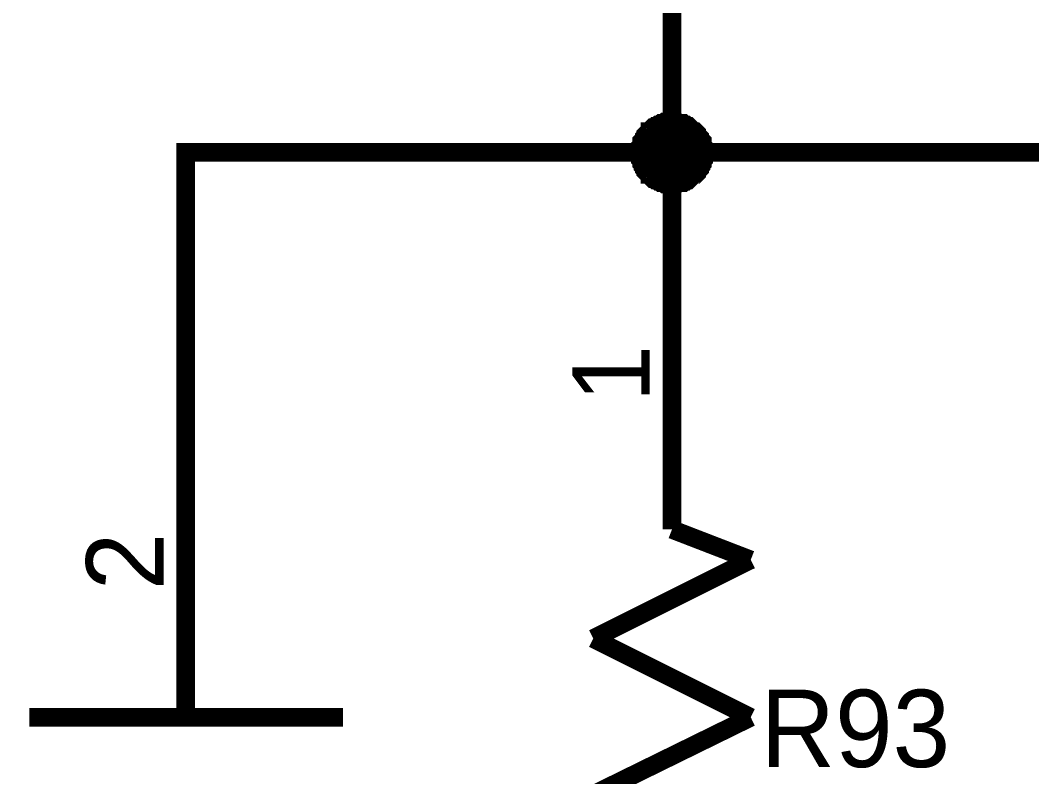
# Model space of a CAD drawing. Header units: millimetres. Extents: x 0 to 800, y 0 to 567.
# Drawn here: x 526.66 to 543.06, y 394.24 to 406.51 of the extents above; entities that cross this region are included whole.
import ezdxf

# ---------------------------------------------------------------- set-up
doc = ezdxf.new("R2010")
doc.units = ezdxf.units.MM
doc.layers.add('Sheet', color=255, linetype='Continuous')

msp = doc.modelspace()

# ---------------------------------------------------------------- linework, layer by layer
at = {"layer": 'Sheet'}
for points, const_width in [([(537.223, 410.95), (537.223, 405.888)], 0.3), ([(537.223, 403.335), (537.223, 404.365), (537.223, 405.888)], 0.3), ([(536.708, 404.365), (536.708, 404.387), (536.708, 404.41), (536.708, 404.432), (536.708, 404.455), (536.73, 404.477), (536.73, 404.499), (536.73, 404.544), (536.752, 404.567), (536.752, 404.567), (536.775, 404.589), (536.775, 404.611), (536.797, 404.634), (536.797, 404.656), (536.82, 404.679), (536.842, 404.701), (536.864, 404.701), (536.864, 404.723), (536.887, 404.746), (536.909, 404.768), (536.932, 404.768), (536.954, 404.791), (536.976, 404.791), (536.999, 404.813), (537.021, 404.813), (537.044, 404.835), (537.066, 404.835), (537.088, 404.835), (537.111, 404.858), (537.133, 404.858), (537.178, 404.858), (537.2, 404.858), (537.223, 404.858)], 0.3), ([(536.708, 404.365), (536.708, 404.387), (536.708, 404.41), (536.708, 404.432), (536.708, 404.455), (536.73, 404.477), (536.73, 404.499), (536.73, 404.544), (536.752, 404.567), (536.752, 404.567), (536.775, 404.589), (536.775, 404.611), (536.797, 404.634), (536.797, 404.656), (536.82, 404.679), (536.842, 404.701), (536.864, 404.701), (536.864, 404.723), (536.887, 404.746), (536.909, 404.768), (536.932, 404.768), (536.954, 404.791), (536.976, 404.791), (536.999, 404.813), (537.021, 404.813), (537.044, 404.835), (537.066, 404.835), (537.088, 404.835), (537.111, 404.858), (537.133, 404.858), (537.178, 404.858), (537.2, 404.858), (537.223, 404.858)], 0.3), ([(536.708, 404.365), (536.708, 404.387), (536.708, 404.41), (536.708, 404.432), (536.708, 404.455), (536.73, 404.477), (536.73, 404.499), (536.73, 404.544), (536.752, 404.567), (536.752, 404.567), (536.775, 404.589), (536.775, 404.611), (536.797, 404.634), (536.797, 404.656), (536.82, 404.679), (536.842, 404.701), (536.864, 404.701), (536.864, 404.723), (536.887, 404.746), (536.909, 404.768), (536.932, 404.768), (536.954, 404.791), (536.976, 404.791), (536.999, 404.813), (537.021, 404.813), (537.044, 404.835), (537.066, 404.835), (537.088, 404.835), (537.111, 404.858), (537.133, 404.858), (537.178, 404.858), (537.2, 404.858), (537.223, 404.858)], 0.3), ([(536.708, 404.365), (536.708, 404.387), (536.708, 404.41), (536.708, 404.432), (536.708, 404.455), (536.73, 404.477), (536.73, 404.499), (536.73, 404.544), (536.752, 404.567), (536.752, 404.567), (536.775, 404.589), (536.775, 404.611), (536.797, 404.634), (536.797, 404.656), (536.82, 404.679), (536.842, 404.701), (536.864, 404.701), (536.864, 404.723), (536.887, 404.746), (536.909, 404.768), (536.932, 404.768), (536.954, 404.791), (536.976, 404.791), (536.999, 404.813), (537.021, 404.813), (537.044, 404.835), (537.066, 404.835), (537.088, 404.835), (537.111, 404.858), (537.133, 404.858), (537.178, 404.858), (537.2, 404.858), (537.223, 404.858)], 0.3), ([(536.708, 404.365), (536.708, 404.387), (536.708, 404.41), (536.708, 404.432), (536.708, 404.455), (536.73, 404.477), (536.73, 404.499), (536.73, 404.544), (536.752, 404.567), (536.752, 404.567), (536.775, 404.589), (536.775, 404.611), (536.797, 404.634), (536.797, 404.656), (536.82, 404.679), (536.842, 404.701), (536.864, 404.701), (536.864, 404.723), (536.887, 404.746), (536.909, 404.768), (536.932, 404.768), (536.954, 404.791), (536.976, 404.791), (536.999, 404.813), (537.021, 404.813), (537.044, 404.835), (537.066, 404.835), (537.088, 404.835), (537.111, 404.858), (537.133, 404.858), (537.178, 404.858), (537.2, 404.858), (537.223, 404.858)], 0.3), ([(536.708, 404.365), (536.708, 404.387), (536.708, 404.41), (536.708, 404.432), (536.708, 404.455), (536.73, 404.477), (536.73, 404.499), (536.73, 404.544), (536.752, 404.567), (536.752, 404.567), (536.775, 404.589), (536.775, 404.611), (536.797, 404.634), (536.797, 404.656), (536.82, 404.679), (536.842, 404.701), (536.864, 404.701), (536.864, 404.723), (536.887, 404.746), (536.909, 404.768), (536.932, 404.768), (536.954, 404.791), (536.976, 404.791), (536.999, 404.813), (537.021, 404.813), (537.044, 404.835), (537.066, 404.835), (537.088, 404.835), (537.111, 404.858), (537.133, 404.858), (537.178, 404.858), (537.2, 404.858), (537.223, 404.858)], 0.3), ([(536.708, 404.365), (536.708, 404.387), (536.708, 404.41), (536.708, 404.432), (536.708, 404.455), (536.73, 404.477), (536.73, 404.499), (536.73, 404.544), (536.752, 404.567), (536.752, 404.567), (536.775, 404.589), (536.775, 404.611), (536.797, 404.634), (536.797, 404.656), (536.82, 404.679), (536.842, 404.701), (536.864, 404.701), (536.864, 404.723), (536.887, 404.746), (536.909, 404.768), (536.932, 404.768), (536.954, 404.791), (536.976, 404.791), (536.999, 404.813), (537.021, 404.813), (537.044, 404.835), (537.066, 404.835), (537.088, 404.835), (537.111, 404.858), (537.133, 404.858), (537.178, 404.858), (537.2, 404.858), (537.223, 404.858)], 0.0991), ([(536.708, 404.365), (536.708, 404.387), (536.708, 404.41), (536.708, 404.432), (536.708, 404.455), (536.73, 404.477), (536.73, 404.499), (536.73, 404.544), (536.752, 404.567), (536.752, 404.567), (536.775, 404.589), (536.775, 404.611), (536.797, 404.634), (536.797, 404.656), (536.82, 404.679), (536.842, 404.701), (536.864, 404.701), (536.864, 404.723), (536.887, 404.746), (536.909, 404.768), (536.932, 404.768), (536.954, 404.791), (536.976, 404.791), (536.999, 404.813), (537.021, 404.813), (537.044, 404.835), (537.066, 404.835), (537.088, 404.835), (537.111, 404.858), (537.133, 404.858), (537.178, 404.858), (537.2, 404.858), (537.223, 404.858)], 0.0991), ([(536.708, 404.365), (536.708, 404.387), (536.708, 404.41), (536.708, 404.432), (536.708, 404.455), (536.73, 404.477), (536.73, 404.499), (536.73, 404.544), (536.752, 404.567), (536.752, 404.567), (536.775, 404.589), (536.775, 404.611), (536.797, 404.634), (536.797, 404.656), (536.82, 404.679), (536.842, 404.701), (536.864, 404.701), (536.864, 404.723), (536.887, 404.746), (536.909, 404.768), (536.932, 404.768), (536.954, 404.791), (536.976, 404.791), (536.999, 404.813), (537.021, 404.813), (537.044, 404.835), (537.066, 404.835), (537.088, 404.835), (537.111, 404.858), (537.133, 404.858), (537.178, 404.858), (537.2, 404.858), (537.223, 404.858)], 0.0991), ([(536.708, 404.365), (536.708, 404.387), (536.708, 404.41), (536.708, 404.432), (536.708, 404.455), (536.73, 404.477), (536.73, 404.499), (536.73, 404.544), (536.752, 404.567), (536.752, 404.567), (536.775, 404.589), (536.775, 404.611), (536.797, 404.634), (536.797, 404.656), (536.82, 404.679), (536.842, 404.701), (536.864, 404.701), (536.864, 404.723), (536.887, 404.746), (536.909, 404.768), (536.932, 404.768), (536.954, 404.791), (536.976, 404.791), (536.999, 404.813), (537.021, 404.813), (537.044, 404.835), (537.066, 404.835), (537.088, 404.835), (537.111, 404.858), (537.133, 404.858), (537.178, 404.858), (537.2, 404.858), (537.223, 404.858)], 0.0991), ([(536.708, 404.365), (536.708, 404.387), (536.708, 404.41), (536.708, 404.432), (536.708, 404.455), (536.73, 404.477), (536.73, 404.499), (536.73, 404.544), (536.752, 404.567), (536.752, 404.567), (536.775, 404.589), (536.775, 404.611), (536.797, 404.634), (536.797, 404.656), (536.82, 404.679), (536.842, 404.701), (536.864, 404.701), (536.864, 404.723), (536.887, 404.746), (536.909, 404.768), (536.932, 404.768), (536.954, 404.791), (536.976, 404.791), (536.999, 404.813), (537.021, 404.813), (537.044, 404.835), (537.066, 404.835), (537.088, 404.835), (537.111, 404.858), (537.133, 404.858), (537.178, 404.858), (537.2, 404.858), (537.223, 404.858)], 0.0991), ([(536.708, 404.365), (536.708, 404.387), (536.708, 404.41), (536.708, 404.432), (536.708, 404.455), (536.73, 404.477), (536.73, 404.499), (536.73, 404.544), (536.752, 404.567), (536.752, 404.567), (536.775, 404.589), (536.775, 404.611), (536.797, 404.634), (536.797, 404.656), (536.82, 404.679), (536.842, 404.701), (536.864, 404.701), (536.864, 404.723), (536.887, 404.746), (536.909, 404.768), (536.932, 404.768), (536.954, 404.791), (536.976, 404.791), (536.999, 404.813), (537.021, 404.813), (537.044, 404.835), (537.066, 404.835), (537.088, 404.835), (537.111, 404.858), (537.133, 404.858), (537.178, 404.858), (537.2, 404.858), (537.223, 404.858)], 0.0991), ([(537.223, 404.858), (537.223, 404.858)], 0.3), ([(537.223, 404.858), (537.245, 404.858), (537.268, 404.858), (537.29, 404.858), (537.312, 404.858), (537.357, 404.835), (537.38, 404.835), (537.402, 404.835), (537.424, 404.813), (537.447, 404.813), (537.469, 404.791), (537.492, 404.791), (537.514, 404.768), (537.514, 404.768), (537.536, 404.746), (537.559, 404.723), (537.581, 404.701), (537.604, 404.701), (537.626, 404.679), (537.626, 404.656), (537.648, 404.634), (537.671, 404.611), (537.671, 404.589), (537.693, 404.567), (537.693, 404.567), (537.716, 404.544), (537.716, 404.499), (537.716, 404.477), (537.738, 404.455), (537.738, 404.432), (537.738, 404.41), (537.738, 404.387), (537.738, 404.365)], 0.3), ([(537.223, 404.858), (537.223, 404.858)], 0.3), ([(537.223, 404.858), (537.245, 404.858), (537.268, 404.858), (537.29, 404.858), (537.312, 404.858), (537.357, 404.835), (537.38, 404.835), (537.402, 404.835), (537.424, 404.813), (537.447, 404.813), (537.469, 404.791), (537.492, 404.791), (537.514, 404.768), (537.514, 404.768), (537.536, 404.746), (537.559, 404.723), (537.581, 404.701), (537.604, 404.701), (537.626, 404.679), (537.626, 404.656), (537.648, 404.634), (537.671, 404.611), (537.671, 404.589), (537.693, 404.567), (537.693, 404.567), (537.716, 404.544), (537.716, 404.499), (537.716, 404.477), (537.738, 404.455), (537.738, 404.432), (537.738, 404.41), (537.738, 404.387), (537.738, 404.365)], 0.3), ([(537.223, 404.858), (537.223, 404.858)], 0.3), ([(537.223, 404.858), (537.245, 404.858), (537.268, 404.858), (537.29, 404.858), (537.312, 404.858), (537.357, 404.835), (537.38, 404.835), (537.402, 404.835), (537.424, 404.813), (537.447, 404.813), (537.469, 404.791), (537.492, 404.791), (537.514, 404.768), (537.514, 404.768), (537.536, 404.746), (537.559, 404.723), (537.581, 404.701), (537.604, 404.701), (537.626, 404.679), (537.626, 404.656), (537.648, 404.634), (537.671, 404.611), (537.671, 404.589), (537.693, 404.567), (537.693, 404.567), (537.716, 404.544), (537.716, 404.499), (537.716, 404.477), (537.738, 404.455), (537.738, 404.432), (537.738, 404.41), (537.738, 404.387), (537.738, 404.365)], 0.3), ([(537.223, 404.858), (537.223, 404.858)], 0.3), ([(537.223, 404.858), (537.245, 404.858), (537.268, 404.858), (537.29, 404.858), (537.312, 404.858), (537.357, 404.835), (537.38, 404.835), (537.402, 404.835), (537.424, 404.813), (537.447, 404.813), (537.469, 404.791), (537.492, 404.791), (537.514, 404.768), (537.514, 404.768), (537.536, 404.746), (537.559, 404.723), (537.581, 404.701), (537.604, 404.701), (537.626, 404.679), (537.626, 404.656), (537.648, 404.634), (537.671, 404.611), (537.671, 404.589), (537.693, 404.567), (537.693, 404.567), (537.716, 404.544), (537.716, 404.499), (537.716, 404.477), (537.738, 404.455), (537.738, 404.432), (537.738, 404.41), (537.738, 404.387), (537.738, 404.365)], 0.3), ([(537.223, 404.858), (537.223, 404.858)], 0.3), ([(537.223, 404.858), (537.245, 404.858), (537.268, 404.858), (537.29, 404.858), (537.312, 404.858), (537.357, 404.835), (537.38, 404.835), (537.402, 404.835), (537.424, 404.813), (537.447, 404.813), (537.469, 404.791), (537.492, 404.791), (537.514, 404.768), (537.514, 404.768), (537.536, 404.746), (537.559, 404.723), (537.581, 404.701), (537.604, 404.701), (537.626, 404.679), (537.626, 404.656), (537.648, 404.634), (537.671, 404.611), (537.671, 404.589), (537.693, 404.567), (537.693, 404.567), (537.716, 404.544), (537.716, 404.499), (537.716, 404.477), (537.738, 404.455), (537.738, 404.432), (537.738, 404.41), (537.738, 404.387), (537.738, 404.365)], 0.3), ([(537.223, 404.858), (537.223, 404.858)], 0.3), ([(537.223, 404.858), (537.245, 404.858), (537.268, 404.858), (537.29, 404.858), (537.312, 404.858), (537.357, 404.835), (537.38, 404.835), (537.402, 404.835), (537.424, 404.813), (537.447, 404.813), (537.469, 404.791), (537.492, 404.791), (537.514, 404.768), (537.514, 404.768), (537.536, 404.746), (537.559, 404.723), (537.581, 404.701), (537.604, 404.701), (537.626, 404.679), (537.626, 404.656), (537.648, 404.634), (537.671, 404.611), (537.671, 404.589), (537.693, 404.567), (537.693, 404.567), (537.716, 404.544), (537.716, 404.499), (537.716, 404.477), (537.738, 404.455), (537.738, 404.432), (537.738, 404.41), (537.738, 404.387), (537.738, 404.365)], 0.3), ([(537.223, 404.858), (537.223, 404.858)], 0.0991), ([(537.223, 404.858), (537.245, 404.858), (537.268, 404.858), (537.29, 404.858), (537.312, 404.858), (537.357, 404.835), (537.38, 404.835), (537.402, 404.835), (537.424, 404.813), (537.447, 404.813), (537.469, 404.791), (537.492, 404.791), (537.514, 404.768), (537.514, 404.768), (537.536, 404.746), (537.559, 404.723), (537.581, 404.701), (537.604, 404.701), (537.626, 404.679), (537.626, 404.656), (537.648, 404.634), (537.671, 404.611), (537.671, 404.589), (537.693, 404.567), (537.693, 404.567), (537.716, 404.544), (537.716, 404.499), (537.716, 404.477), (537.738, 404.455), (537.738, 404.432), (537.738, 404.41), (537.738, 404.387), (537.738, 404.365)], 0.0991), ([(537.223, 404.858), (537.223, 404.858)], 0.0991), ([(537.223, 404.858), (537.245, 404.858), (537.268, 404.858), (537.29, 404.858), (537.312, 404.858), (537.357, 404.835), (537.38, 404.835), (537.402, 404.835), (537.424, 404.813), (537.447, 404.813), (537.469, 404.791), (537.492, 404.791), (537.514, 404.768), (537.514, 404.768), (537.536, 404.746), (537.559, 404.723), (537.581, 404.701), (537.604, 404.701), (537.626, 404.679), (537.626, 404.656), (537.648, 404.634), (537.671, 404.611), (537.671, 404.589), (537.693, 404.567), (537.693, 404.567), (537.716, 404.544), (537.716, 404.499), (537.716, 404.477), (537.738, 404.455), (537.738, 404.432), (537.738, 404.41), (537.738, 404.387), (537.738, 404.365)], 0.0991), ([(537.223, 404.858), (537.223, 404.858)], 0.0991), ([(537.223, 404.858), (537.245, 404.858), (537.268, 404.858), (537.29, 404.858), (537.312, 404.858), (537.357, 404.835), (537.38, 404.835), (537.402, 404.835), (537.424, 404.813), (537.447, 404.813), (537.469, 404.791), (537.492, 404.791), (537.514, 404.768), (537.514, 404.768), (537.536, 404.746), (537.559, 404.723), (537.581, 404.701), (537.604, 404.701), (537.626, 404.679), (537.626, 404.656), (537.648, 404.634), (537.671, 404.611), (537.671, 404.589), (537.693, 404.567), (537.693, 404.567), (537.716, 404.544), (537.716, 404.499), (537.716, 404.477), (537.738, 404.455), (537.738, 404.432), (537.738, 404.41), (537.738, 404.387), (537.738, 404.365)], 0.0991), ([(537.223, 404.858), (537.223, 404.858)], 0.0991), ([(537.223, 404.858), (537.245, 404.858), (537.268, 404.858), (537.29, 404.858), (537.312, 404.858), (537.357, 404.835), (537.38, 404.835), (537.402, 404.835), (537.424, 404.813), (537.447, 404.813), (537.469, 404.791), (537.492, 404.791), (537.514, 404.768), (537.514, 404.768), (537.536, 404.746), (537.559, 404.723), (537.581, 404.701), (537.604, 404.701), (537.626, 404.679), (537.626, 404.656), (537.648, 404.634), (537.671, 404.611), (537.671, 404.589), (537.693, 404.567), (537.693, 404.567), (537.716, 404.544), (537.716, 404.499), (537.716, 404.477), (537.738, 404.455), (537.738, 404.432), (537.738, 404.41), (537.738, 404.387), (537.738, 404.365)], 0.0991), ([(537.223, 404.858), (537.223, 404.858)], 0.0991), ([(537.223, 404.858), (537.245, 404.858), (537.268, 404.858), (537.29, 404.858), (537.312, 404.858), (537.357, 404.835), (537.38, 404.835), (537.402, 404.835), (537.424, 404.813), (537.447, 404.813), (537.469, 404.791), (537.492, 404.791), (537.514, 404.768), (537.514, 404.768), (537.536, 404.746), (537.559, 404.723), (537.581, 404.701), (537.604, 404.701), (537.626, 404.679), (537.626, 404.656), (537.648, 404.634), (537.671, 404.611), (537.671, 404.589), (537.693, 404.567), (537.693, 404.567), (537.716, 404.544), (537.716, 404.499), (537.716, 404.477), (537.738, 404.455), (537.738, 404.432), (537.738, 404.41), (537.738, 404.387), (537.738, 404.365)], 0.0991), ([(537.223, 404.858), (537.223, 404.858)], 0.0991), ([(537.223, 404.858), (537.245, 404.858), (537.268, 404.858), (537.29, 404.858), (537.312, 404.858), (537.357, 404.835), (537.38, 404.835), (537.402, 404.835), (537.424, 404.813), (537.447, 404.813), (537.469, 404.791), (537.492, 404.791), (537.514, 404.768), (537.514, 404.768), (537.536, 404.746), (537.559, 404.723), (537.581, 404.701), (537.604, 404.701), (537.626, 404.679), (537.626, 404.656), (537.648, 404.634), (537.671, 404.611), (537.671, 404.589), (537.693, 404.567), (537.693, 404.567), (537.716, 404.544), (537.716, 404.499), (537.716, 404.477), (537.738, 404.455), (537.738, 404.432), (537.738, 404.41), (537.738, 404.387), (537.738, 404.365)], 0.0991), ([(529.338, 396.996), (529.338, 404.365), (537.223, 404.365)], 0.3), ([(537.223, 403.85), (537.2, 403.85), (537.178, 403.85), (537.133, 403.85), (537.111, 403.85), (537.088, 403.872), (537.066, 403.872), (537.044, 403.872), (537.021, 403.895), (536.999, 403.895), (536.976, 403.917), (536.954, 403.917), (536.932, 403.939), (536.909, 403.939), (536.887, 403.962), (536.864, 403.984), (536.864, 404.007), (536.842, 404.007), (536.82, 404.029), (536.797, 404.051), (536.797, 404.074), (536.775, 404.096), (536.775, 404.119), (536.752, 404.141), (536.752, 404.163), (536.73, 404.186), (536.73, 404.208), (536.73, 404.231), (536.708, 404.253), (536.708, 404.275), (536.708, 404.32), (536.708, 404.343), (536.708, 404.365)], 0.3), ([(536.708, 404.365), (536.708, 404.365)], 0.3), ([(537.223, 403.85), (537.2, 403.85), (537.178, 403.85), (537.133, 403.85), (537.111, 403.85), (537.088, 403.872), (537.066, 403.872), (537.044, 403.872), (537.021, 403.895), (536.999, 403.895), (536.976, 403.917), (536.954, 403.917), (536.932, 403.939), (536.909, 403.939), (536.887, 403.962), (536.864, 403.984), (536.864, 404.007), (536.842, 404.007), (536.82, 404.029), (536.797, 404.051), (536.797, 404.074), (536.775, 404.096), (536.775, 404.119), (536.752, 404.141), (536.752, 404.163), (536.73, 404.186), (536.73, 404.208), (536.73, 404.231), (536.708, 404.253), (536.708, 404.275), (536.708, 404.32), (536.708, 404.343), (536.708, 404.365)], 0.3), ([(536.708, 404.365), (536.708, 404.365)], 0.3), ([(537.223, 403.85), (537.2, 403.85), (537.178, 403.85), (537.133, 403.85), (537.111, 403.85), (537.088, 403.872), (537.066, 403.872), (537.044, 403.872), (537.021, 403.895), (536.999, 403.895), (536.976, 403.917), (536.954, 403.917), (536.932, 403.939), (536.909, 403.939), (536.887, 403.962), (536.864, 403.984), (536.864, 404.007), (536.842, 404.007), (536.82, 404.029), (536.797, 404.051), (536.797, 404.074), (536.775, 404.096), (536.775, 404.119), (536.752, 404.141), (536.752, 404.163), (536.73, 404.186), (536.73, 404.208), (536.73, 404.231), (536.708, 404.253), (536.708, 404.275), (536.708, 404.32), (536.708, 404.343), (536.708, 404.365)], 0.3), ([(536.708, 404.365), (536.708, 404.365)], 0.3), ([(537.223, 403.85), (537.2, 403.85), (537.178, 403.85), (537.133, 403.85), (537.111, 403.85), (537.088, 403.872), (537.066, 403.872), (537.044, 403.872), (537.021, 403.895), (536.999, 403.895), (536.976, 403.917), (536.954, 403.917), (536.932, 403.939), (536.909, 403.939), (536.887, 403.962), (536.864, 403.984), (536.864, 404.007), (536.842, 404.007), (536.82, 404.029), (536.797, 404.051), (536.797, 404.074), (536.775, 404.096), (536.775, 404.119), (536.752, 404.141), (536.752, 404.163), (536.73, 404.186), (536.73, 404.208), (536.73, 404.231), (536.708, 404.253), (536.708, 404.275), (536.708, 404.32), (536.708, 404.343), (536.708, 404.365)], 0.3), ([(536.708, 404.365), (536.708, 404.365)], 0.3), ([(537.223, 403.85), (537.2, 403.85), (537.178, 403.85), (537.133, 403.85), (537.111, 403.85), (537.088, 403.872), (537.066, 403.872), (537.044, 403.872), (537.021, 403.895), (536.999, 403.895), (536.976, 403.917), (536.954, 403.917), (536.932, 403.939), (536.909, 403.939), (536.887, 403.962), (536.864, 403.984), (536.864, 404.007), (536.842, 404.007), (536.82, 404.029), (536.797, 404.051), (536.797, 404.074), (536.775, 404.096), (536.775, 404.119), (536.752, 404.141), (536.752, 404.163), (536.73, 404.186), (536.73, 404.208), (536.73, 404.231), (536.708, 404.253), (536.708, 404.275), (536.708, 404.32), (536.708, 404.343), (536.708, 404.365)], 0.3), ([(536.708, 404.365), (536.708, 404.365)], 0.3), ([(537.223, 403.85), (537.2, 403.85), (537.178, 403.85), (537.133, 403.85), (537.111, 403.85), (537.088, 403.872), (537.066, 403.872), (537.044, 403.872), (537.021, 403.895), (536.999, 403.895), (536.976, 403.917), (536.954, 403.917), (536.932, 403.939), (536.909, 403.939), (536.887, 403.962), (536.864, 403.984), (536.864, 404.007), (536.842, 404.007), (536.82, 404.029), (536.797, 404.051), (536.797, 404.074), (536.775, 404.096), (536.775, 404.119), (536.752, 404.141), (536.752, 404.163), (536.73, 404.186), (536.73, 404.208), (536.73, 404.231), (536.708, 404.253), (536.708, 404.275), (536.708, 404.32), (536.708, 404.343), (536.708, 404.365)], 0.3), ([(536.708, 404.365), (536.708, 404.365)], 0.3), ([(537.223, 403.85), (537.2, 403.85), (537.178, 403.85), (537.133, 403.85), (537.111, 403.85), (537.088, 403.872), (537.066, 403.872), (537.044, 403.872), (537.021, 403.895), (536.999, 403.895), (536.976, 403.917), (536.954, 403.917), (536.932, 403.939), (536.909, 403.939), (536.887, 403.962), (536.864, 403.984), (536.864, 404.007), (536.842, 404.007), (536.82, 404.029), (536.797, 404.051), (536.797, 404.074), (536.775, 404.096), (536.775, 404.119), (536.752, 404.141), (536.752, 404.163), (536.73, 404.186), (536.73, 404.208), (536.73, 404.231), (536.708, 404.253), (536.708, 404.275), (536.708, 404.32), (536.708, 404.343), (536.708, 404.365)], 0.0991), ([(536.708, 404.365), (536.708, 404.365)], 0.0991), ([(537.223, 403.85), (537.2, 403.85), (537.178, 403.85), (537.133, 403.85), (537.111, 403.85), (537.088, 403.872), (537.066, 403.872), (537.044, 403.872), (537.021, 403.895), (536.999, 403.895), (536.976, 403.917), (536.954, 403.917), (536.932, 403.939), (536.909, 403.939), (536.887, 403.962), (536.864, 403.984), (536.864, 404.007), (536.842, 404.007), (536.82, 404.029), (536.797, 404.051), (536.797, 404.074), (536.775, 404.096), (536.775, 404.119), (536.752, 404.141), (536.752, 404.163), (536.73, 404.186), (536.73, 404.208), (536.73, 404.231), (536.708, 404.253), (536.708, 404.275), (536.708, 404.32), (536.708, 404.343), (536.708, 404.365)], 0.0991), ([(536.708, 404.365), (536.708, 404.365)], 0.0991), ([(537.223, 403.85), (537.2, 403.85), (537.178, 403.85), (537.133, 403.85), (537.111, 403.85), (537.088, 403.872), (537.066, 403.872), (537.044, 403.872), (537.021, 403.895), (536.999, 403.895), (536.976, 403.917), (536.954, 403.917), (536.932, 403.939), (536.909, 403.939), (536.887, 403.962), (536.864, 403.984), (536.864, 404.007), (536.842, 404.007), (536.82, 404.029), (536.797, 404.051), (536.797, 404.074), (536.775, 404.096), (536.775, 404.119), (536.752, 404.141), (536.752, 404.163), (536.73, 404.186), (536.73, 404.208), (536.73, 404.231), (536.708, 404.253), (536.708, 404.275), (536.708, 404.32), (536.708, 404.343), (536.708, 404.365)], 0.0991), ([(536.708, 404.365), (536.708, 404.365)], 0.0991), ([(537.223, 403.85), (537.2, 403.85), (537.178, 403.85), (537.133, 403.85), (537.111, 403.85), (537.088, 403.872), (537.066, 403.872), (537.044, 403.872), (537.021, 403.895), (536.999, 403.895), (536.976, 403.917), (536.954, 403.917), (536.932, 403.939), (536.909, 403.939), (536.887, 403.962), (536.864, 403.984), (536.864, 404.007), (536.842, 404.007), (536.82, 404.029), (536.797, 404.051), (536.797, 404.074), (536.775, 404.096), (536.775, 404.119), (536.752, 404.141), (536.752, 404.163), (536.73, 404.186), (536.73, 404.208), (536.73, 404.231), (536.708, 404.253), (536.708, 404.275), (536.708, 404.32), (536.708, 404.343), (536.708, 404.365)], 0.0991), ([(536.708, 404.365), (536.708, 404.365)], 0.0991), ([(537.223, 403.85), (537.2, 403.85), (537.178, 403.85), (537.133, 403.85), (537.111, 403.85), (537.088, 403.872), (537.066, 403.872), (537.044, 403.872), (537.021, 403.895), (536.999, 403.895), (536.976, 403.917), (536.954, 403.917), (536.932, 403.939), (536.909, 403.939), (536.887, 403.962), (536.864, 403.984), (536.864, 404.007), (536.842, 404.007), (536.82, 404.029), (536.797, 404.051), (536.797, 404.074), (536.775, 404.096), (536.775, 404.119), (536.752, 404.141), (536.752, 404.163), (536.73, 404.186), (536.73, 404.208), (536.73, 404.231), (536.708, 404.253), (536.708, 404.275), (536.708, 404.32), (536.708, 404.343), (536.708, 404.365)], 0.0991), ([(536.708, 404.365), (536.708, 404.365)], 0.0991), ([(537.223, 403.85), (537.2, 403.85), (537.178, 403.85), (537.133, 403.85), (537.111, 403.85), (537.088, 403.872), (537.066, 403.872), (537.044, 403.872), (537.021, 403.895), (536.999, 403.895), (536.976, 403.917), (536.954, 403.917), (536.932, 403.939), (536.909, 403.939), (536.887, 403.962), (536.864, 403.984), (536.864, 404.007), (536.842, 404.007), (536.82, 404.029), (536.797, 404.051), (536.797, 404.074), (536.775, 404.096), (536.775, 404.119), (536.752, 404.141), (536.752, 404.163), (536.73, 404.186), (536.73, 404.208), (536.73, 404.231), (536.708, 404.253), (536.708, 404.275), (536.708, 404.32), (536.708, 404.343), (536.708, 404.365)], 0.0991), ([(536.708, 404.365), (536.708, 404.365)], 0.0991), ([(537.738, 404.365), (537.738, 404.343), (537.738, 404.32), (537.738, 404.275), (537.738, 404.253), (537.716, 404.231), (537.716, 404.208), (537.716, 404.186), (537.693, 404.163), (537.693, 404.141), (537.671, 404.119), (537.671, 404.096), (537.648, 404.074), (537.626, 404.051), (537.626, 404.029), (537.604, 404.007), (537.581, 404.007), (537.559, 403.984), (537.536, 403.962), (537.514, 403.939), (537.514, 403.939), (537.492, 403.917), (537.469, 403.917), (537.447, 403.895), (537.424, 403.895), (537.402, 403.872), (537.38, 403.872), (537.357, 403.872), (537.312, 403.85), (537.29, 403.85), (537.268, 403.85), (537.245, 403.85), (537.223, 403.85)], 0.3), ([(537.738, 404.365), (537.738, 404.343), (537.738, 404.32), (537.738, 404.275), (537.738, 404.253), (537.716, 404.231), (537.716, 404.208), (537.716, 404.186), (537.693, 404.163), (537.693, 404.141), (537.671, 404.119), (537.671, 404.096), (537.648, 404.074), (537.626, 404.051), (537.626, 404.029), (537.604, 404.007), (537.581, 404.007), (537.559, 403.984), (537.536, 403.962), (537.514, 403.939), (537.514, 403.939), (537.492, 403.917), (537.469, 403.917), (537.447, 403.895), (537.424, 403.895), (537.402, 403.872), (537.38, 403.872), (537.357, 403.872), (537.312, 403.85), (537.29, 403.85), (537.268, 403.85), (537.245, 403.85), (537.223, 403.85)], 0.3), ([(537.223, 404.365), (543.562, 404.365)], 0.3), ([(537.738, 404.365), (537.738, 404.343), (537.738, 404.32), (537.738, 404.275), (537.738, 404.253), (537.716, 404.231), (537.716, 404.208), (537.716, 404.186), (537.693, 404.163), (537.693, 404.141), (537.671, 404.119), (537.671, 404.096), (537.648, 404.074), (537.626, 404.051), (537.626, 404.029), (537.604, 404.007), (537.581, 404.007), (537.559, 403.984), (537.536, 403.962), (537.514, 403.939), (537.514, 403.939), (537.492, 403.917), (537.469, 403.917), (537.447, 403.895), (537.424, 403.895), (537.402, 403.872), (537.38, 403.872), (537.357, 403.872), (537.312, 403.85), (537.29, 403.85), (537.268, 403.85), (537.245, 403.85), (537.223, 403.85)], 0.3), ([(537.738, 404.365), (537.738, 404.343), (537.738, 404.32), (537.738, 404.275), (537.738, 404.253), (537.716, 404.231), (537.716, 404.208), (537.716, 404.186), (537.693, 404.163), (537.693, 404.141), (537.671, 404.119), (537.671, 404.096), (537.648, 404.074), (537.626, 404.051), (537.626, 404.029), (537.604, 404.007), (537.581, 404.007), (537.559, 403.984), (537.536, 403.962), (537.514, 403.939), (537.514, 403.939), (537.492, 403.917), (537.469, 403.917), (537.447, 403.895), (537.424, 403.895), (537.402, 403.872), (537.38, 403.872), (537.357, 403.872), (537.312, 403.85), (537.29, 403.85), (537.268, 403.85), (537.245, 403.85), (537.223, 403.85)], 0.3), ([(537.738, 404.365), (537.738, 404.343), (537.738, 404.32), (537.738, 404.275), (537.738, 404.253), (537.716, 404.231), (537.716, 404.208), (537.716, 404.186), (537.693, 404.163), (537.693, 404.141), (537.671, 404.119), (537.671, 404.096), (537.648, 404.074), (537.626, 404.051), (537.626, 404.029), (537.604, 404.007), (537.581, 404.007), (537.559, 403.984), (537.536, 403.962), (537.514, 403.939), (537.514, 403.939), (537.492, 403.917), (537.469, 403.917), (537.447, 403.895), (537.424, 403.895), (537.402, 403.872), (537.38, 403.872), (537.357, 403.872), (537.312, 403.85), (537.29, 403.85), (537.268, 403.85), (537.245, 403.85), (537.223, 403.85)], 0.3), ([(537.738, 404.365), (537.738, 404.343), (537.738, 404.32), (537.738, 404.275), (537.738, 404.253), (537.716, 404.231), (537.716, 404.208), (537.716, 404.186), (537.693, 404.163), (537.693, 404.141), (537.671, 404.119), (537.671, 404.096), (537.648, 404.074), (537.626, 404.051), (537.626, 404.029), (537.604, 404.007), (537.581, 404.007), (537.559, 403.984), (537.536, 403.962), (537.514, 403.939), (537.514, 403.939), (537.492, 403.917), (537.469, 403.917), (537.447, 403.895), (537.424, 403.895), (537.402, 403.872), (537.38, 403.872), (537.357, 403.872), (537.312, 403.85), (537.29, 403.85), (537.268, 403.85), (537.245, 403.85), (537.223, 403.85)], 0.3), ([(537.738, 404.365), (537.738, 404.343), (537.738, 404.32), (537.738, 404.275), (537.738, 404.253), (537.716, 404.231), (537.716, 404.208), (537.716, 404.186), (537.693, 404.163), (537.693, 404.141), (537.671, 404.119), (537.671, 404.096), (537.648, 404.074), (537.626, 404.051), (537.626, 404.029), (537.604, 404.007), (537.581, 404.007), (537.559, 403.984), (537.536, 403.962), (537.514, 403.939), (537.514, 403.939), (537.492, 403.917), (537.469, 403.917), (537.447, 403.895), (537.424, 403.895), (537.402, 403.872), (537.38, 403.872), (537.357, 403.872), (537.312, 403.85), (537.29, 403.85), (537.268, 403.85), (537.245, 403.85), (537.223, 403.85)], 0.0991), ([(537.738, 404.365), (537.738, 404.343), (537.738, 404.32), (537.738, 404.275), (537.738, 404.253), (537.716, 404.231), (537.716, 404.208), (537.716, 404.186), (537.693, 404.163), (537.693, 404.141), (537.671, 404.119), (537.671, 404.096), (537.648, 404.074), (537.626, 404.051), (537.626, 404.029), (537.604, 404.007), (537.581, 404.007), (537.559, 403.984), (537.536, 403.962), (537.514, 403.939), (537.514, 403.939), (537.492, 403.917), (537.469, 403.917), (537.447, 403.895), (537.424, 403.895), (537.402, 403.872), (537.38, 403.872), (537.357, 403.872), (537.312, 403.85), (537.29, 403.85), (537.268, 403.85), (537.245, 403.85), (537.223, 403.85)], 0.0991), ([(537.738, 404.365), (537.738, 404.343), (537.738, 404.32), (537.738, 404.275), (537.738, 404.253), (537.716, 404.231), (537.716, 404.208), (537.716, 404.186), (537.693, 404.163), (537.693, 404.141), (537.671, 404.119), (537.671, 404.096), (537.648, 404.074), (537.626, 404.051), (537.626, 404.029), (537.604, 404.007), (537.581, 404.007), (537.559, 403.984), (537.536, 403.962), (537.514, 403.939), (537.514, 403.939), (537.492, 403.917), (537.469, 403.917), (537.447, 403.895), (537.424, 403.895), (537.402, 403.872), (537.38, 403.872), (537.357, 403.872), (537.312, 403.85), (537.29, 403.85), (537.268, 403.85), (537.245, 403.85), (537.223, 403.85)], 0.0991), ([(537.738, 404.365), (537.738, 404.343), (537.738, 404.32), (537.738, 404.275), (537.738, 404.253), (537.716, 404.231), (537.716, 404.208), (537.716, 404.186), (537.693, 404.163), (537.693, 404.141), (537.671, 404.119), (537.671, 404.096), (537.648, 404.074), (537.626, 404.051), (537.626, 404.029), (537.604, 404.007), (537.581, 404.007), (537.559, 403.984), (537.536, 403.962), (537.514, 403.939), (537.514, 403.939), (537.492, 403.917), (537.469, 403.917), (537.447, 403.895), (537.424, 403.895), (537.402, 403.872), (537.38, 403.872), (537.357, 403.872), (537.312, 403.85), (537.29, 403.85), (537.268, 403.85), (537.245, 403.85), (537.223, 403.85)], 0.0991), ([(537.738, 404.365), (537.738, 404.343), (537.738, 404.32), (537.738, 404.275), (537.738, 404.253), (537.716, 404.231), (537.716, 404.208), (537.716, 404.186), (537.693, 404.163), (537.693, 404.141), (537.671, 404.119), (537.671, 404.096), (537.648, 404.074), (537.626, 404.051), (537.626, 404.029), (537.604, 404.007), (537.581, 404.007), (537.559, 403.984), (537.536, 403.962), (537.514, 403.939), (537.514, 403.939), (537.492, 403.917), (537.469, 403.917), (537.447, 403.895), (537.424, 403.895), (537.402, 403.872), (537.38, 403.872), (537.357, 403.872), (537.312, 403.85), (537.29, 403.85), (537.268, 403.85), (537.245, 403.85), (537.223, 403.85)], 0.0991), ([(537.738, 404.365), (537.738, 404.343), (537.738, 404.32), (537.738, 404.275), (537.738, 404.253), (537.716, 404.231), (537.716, 404.208), (537.716, 404.186), (537.693, 404.163), (537.693, 404.141), (537.671, 404.119), (537.671, 404.096), (537.648, 404.074), (537.626, 404.051), (537.626, 404.029), (537.604, 404.007), (537.581, 404.007), (537.559, 403.984), (537.536, 403.962), (537.514, 403.939), (537.514, 403.939), (537.492, 403.917), (537.469, 403.917), (537.447, 403.895), (537.424, 403.895), (537.402, 403.872), (537.38, 403.872), (537.357, 403.872), (537.312, 403.85), (537.29, 403.85), (537.268, 403.85), (537.245, 403.85), (537.223, 403.85)], 0.0991), ([(537.738, 404.365), (537.738, 404.365), (537.738, 404.365), (537.738, 404.365), (537.738, 404.365), (537.738, 404.365), (537.738, 404.365), (537.738, 404.365), (537.738, 404.365), (537.738, 404.365), (537.738, 404.365), (537.738, 404.365), (537.738, 404.365), (537.738, 404.365), (537.738, 404.365), (537.738, 404.365), (537.738, 404.365), (537.738, 404.365), (537.738, 404.365), (537.738, 404.365), (537.738, 404.365), (537.738, 404.365), (537.738, 404.365), (537.738, 404.365), (537.738, 404.365), (537.738, 404.365), (537.738, 404.365), (537.738, 404.365), (537.738, 404.365), (537.738, 404.365), (537.738, 404.365), (537.738, 404.365), (537.738, 404.365)], 0.3), ([(537.738, 404.365), (537.738, 404.365)], 0.3), ([(537.738, 404.365), (537.738, 404.365), (537.738, 404.365), (537.738, 404.365), (537.738, 404.365), (537.738, 404.365), (537.738, 404.365), (537.738, 404.365), (537.738, 404.365), (537.738, 404.365), (537.738, 404.365), (537.738, 404.365), (537.738, 404.365), (537.738, 404.365), (537.738, 404.365), (537.738, 404.365), (537.738, 404.365), (537.738, 404.365), (537.738, 404.365), (537.738, 404.365), (537.738, 404.365), (537.738, 404.365), (537.738, 404.365), (537.738, 404.365), (537.738, 404.365), (537.738, 404.365), (537.738, 404.365), (537.738, 404.365), (537.738, 404.365), (537.738, 404.365), (537.738, 404.365), (537.738, 404.365), (537.738, 404.365)], 0.3), ([(537.738, 404.365), (537.738, 404.365)], 0.3), ([(537.738, 404.365), (537.738, 404.365), (537.738, 404.365), (537.738, 404.365), (537.738, 404.365), (537.738, 404.365), (537.738, 404.365), (537.738, 404.365), (537.738, 404.365), (537.738, 404.365), (537.738, 404.365), (537.738, 404.365), (537.738, 404.365), (537.738, 404.365), (537.738, 404.365), (537.738, 404.365), (537.738, 404.365), (537.738, 404.365), (537.738, 404.365), (537.738, 404.365), (537.738, 404.365), (537.738, 404.365), (537.738, 404.365), (537.738, 404.365), (537.738, 404.365), (537.738, 404.365), (537.738, 404.365), (537.738, 404.365), (537.738, 404.365), (537.738, 404.365), (537.738, 404.365), (537.738, 404.365), (537.738, 404.365)], 0.3), ([(537.738, 404.365), (537.738, 404.365)], 0.3), ([(537.738, 404.365), (537.738, 404.365), (537.738, 404.365), (537.738, 404.365), (537.738, 404.365), (537.738, 404.365), (537.738, 404.365), (537.738, 404.365), (537.738, 404.365), (537.738, 404.365), (537.738, 404.365), (537.738, 404.365), (537.738, 404.365), (537.738, 404.365), (537.738, 404.365), (537.738, 404.365), (537.738, 404.365), (537.738, 404.365), (537.738, 404.365), (537.738, 404.365), (537.738, 404.365), (537.738, 404.365), (537.738, 404.365), (537.738, 404.365), (537.738, 404.365), (537.738, 404.365), (537.738, 404.365), (537.738, 404.365), (537.738, 404.365), (537.738, 404.365), (537.738, 404.365), (537.738, 404.365), (537.738, 404.365)], 0.3), ([(537.738, 404.365), (537.738, 404.365)], 0.3), ([(537.738, 404.365), (537.738, 404.365), (537.738, 404.365), (537.738, 404.365), (537.738, 404.365), (537.738, 404.365), (537.738, 404.365), (537.738, 404.365), (537.738, 404.365), (537.738, 404.365), (537.738, 404.365), (537.738, 404.365), (537.738, 404.365), (537.738, 404.365), (537.738, 404.365), (537.738, 404.365), (537.738, 404.365), (537.738, 404.365), (537.738, 404.365), (537.738, 404.365), (537.738, 404.365), (537.738, 404.365), (537.738, 404.365), (537.738, 404.365), (537.738, 404.365), (537.738, 404.365), (537.738, 404.365), (537.738, 404.365), (537.738, 404.365), (537.738, 404.365), (537.738, 404.365), (537.738, 404.365), (537.738, 404.365)], 0.3), ([(537.738, 404.365), (537.738, 404.365)], 0.3), ([(537.738, 404.365), (537.738, 404.365), (537.738, 404.365), (537.738, 404.365), (537.738, 404.365), (537.738, 404.365), (537.738, 404.365), (537.738, 404.365), (537.738, 404.365), (537.738, 404.365), (537.738, 404.365), (537.738, 404.365), (537.738, 404.365), (537.738, 404.365), (537.738, 404.365), (537.738, 404.365), (537.738, 404.365), (537.738, 404.365), (537.738, 404.365), (537.738, 404.365), (537.738, 404.365), (537.738, 404.365), (537.738, 404.365), (537.738, 404.365), (537.738, 404.365), (537.738, 404.365), (537.738, 404.365), (537.738, 404.365), (537.738, 404.365), (537.738, 404.365), (537.738, 404.365), (537.738, 404.365), (537.738, 404.365)], 0.3), ([(537.738, 404.365), (537.738, 404.365)], 0.3), ([(537.738, 404.365), (537.738, 404.365), (537.738, 404.365), (537.738, 404.365), (537.738, 404.365), (537.738, 404.365), (537.738, 404.365), (537.738, 404.365), (537.738, 404.365), (537.738, 404.365), (537.738, 404.365), (537.738, 404.365), (537.738, 404.365), (537.738, 404.365), (537.738, 404.365), (537.738, 404.365), (537.738, 404.365), (537.738, 404.365), (537.738, 404.365), (537.738, 404.365), (537.738, 404.365), (537.738, 404.365), (537.738, 404.365), (537.738, 404.365), (537.738, 404.365), (537.738, 404.365), (537.738, 404.365), (537.738, 404.365), (537.738, 404.365), (537.738, 404.365), (537.738, 404.365), (537.738, 404.365), (537.738, 404.365)], 0.0991), ([(537.738, 404.365), (537.738, 404.365)], 0.0991), ([(537.738, 404.365), (537.738, 404.365), (537.738, 404.365), (537.738, 404.365), (537.738, 404.365), (537.738, 404.365), (537.738, 404.365), (537.738, 404.365), (537.738, 404.365), (537.738, 404.365), (537.738, 404.365), (537.738, 404.365), (537.738, 404.365), (537.738, 404.365), (537.738, 404.365), (537.738, 404.365), (537.738, 404.365), (537.738, 404.365), (537.738, 404.365), (537.738, 404.365), (537.738, 404.365), (537.738, 404.365), (537.738, 404.365), (537.738, 404.365), (537.738, 404.365), (537.738, 404.365), (537.738, 404.365), (537.738, 404.365), (537.738, 404.365), (537.738, 404.365), (537.738, 404.365), (537.738, 404.365), (537.738, 404.365)], 0.0991), ([(537.738, 404.365), (537.738, 404.365)], 0.0991), ([(537.738, 404.365), (537.738, 404.365), (537.738, 404.365), (537.738, 404.365), (537.738, 404.365), (537.738, 404.365), (537.738, 404.365), (537.738, 404.365), (537.738, 404.365), (537.738, 404.365), (537.738, 404.365), (537.738, 404.365), (537.738, 404.365), (537.738, 404.365), (537.738, 404.365), (537.738, 404.365), (537.738, 404.365), (537.738, 404.365), (537.738, 404.365), (537.738, 404.365), (537.738, 404.365), (537.738, 404.365), (537.738, 404.365), (537.738, 404.365), (537.738, 404.365), (537.738, 404.365), (537.738, 404.365), (537.738, 404.365), (537.738, 404.365), (537.738, 404.365), (537.738, 404.365), (537.738, 404.365), (537.738, 404.365)], 0.0991), ([(537.738, 404.365), (537.738, 404.365)], 0.0991), ([(537.738, 404.365), (537.738, 404.365), (537.738, 404.365), (537.738, 404.365), (537.738, 404.365), (537.738, 404.365), (537.738, 404.365), (537.738, 404.365), (537.738, 404.365), (537.738, 404.365), (537.738, 404.365), (537.738, 404.365), (537.738, 404.365), (537.738, 404.365), (537.738, 404.365), (537.738, 404.365), (537.738, 404.365), (537.738, 404.365), (537.738, 404.365), (537.738, 404.365), (537.738, 404.365), (537.738, 404.365), (537.738, 404.365), (537.738, 404.365), (537.738, 404.365), (537.738, 404.365), (537.738, 404.365), (537.738, 404.365), (537.738, 404.365), (537.738, 404.365), (537.738, 404.365), (537.738, 404.365), (537.738, 404.365)], 0.0991), ([(537.738, 404.365), (537.738, 404.365)], 0.0991), ([(537.738, 404.365), (537.738, 404.365), (537.738, 404.365), (537.738, 404.365), (537.738, 404.365), (537.738, 404.365), (537.738, 404.365), (537.738, 404.365), (537.738, 404.365), (537.738, 404.365), (537.738, 404.365), (537.738, 404.365), (537.738, 404.365), (537.738, 404.365), (537.738, 404.365), (537.738, 404.365), (537.738, 404.365), (537.738, 404.365), (537.738, 404.365), (537.738, 404.365), (537.738, 404.365), (537.738, 404.365), (537.738, 404.365), (537.738, 404.365), (537.738, 404.365), (537.738, 404.365), (537.738, 404.365), (537.738, 404.365), (537.738, 404.365), (537.738, 404.365), (537.738, 404.365), (537.738, 404.365), (537.738, 404.365)], 0.0991), ([(537.738, 404.365), (537.738, 404.365)], 0.0991), ([(537.738, 404.365), (537.738, 404.365), (537.738, 404.365), (537.738, 404.365), (537.738, 404.365), (537.738, 404.365), (537.738, 404.365), (537.738, 404.365), (537.738, 404.365), (537.738, 404.365), (537.738, 404.365), (537.738, 404.365), (537.738, 404.365), (537.738, 404.365), (537.738, 404.365), (537.738, 404.365), (537.738, 404.365), (537.738, 404.365), (537.738, 404.365), (537.738, 404.365), (537.738, 404.365), (537.738, 404.365), (537.738, 404.365), (537.738, 404.365), (537.738, 404.365), (537.738, 404.365), (537.738, 404.365), (537.738, 404.365), (537.738, 404.365), (537.738, 404.365), (537.738, 404.365), (537.738, 404.365), (537.738, 404.365)], 0.0991), ([(537.738, 404.365), (537.738, 404.365)], 0.0991), ([(537.223, 398.25), (537.223, 403.335)], 0.3), ([(537.223, 398.25), (537.223, 399.012)], 0.3), ([(538.5, 397.757), (537.223, 398.25)], 0.3), ([(535.946, 396.481), (538.5, 397.757)], 0.3), ([(529.338, 395.204), (529.338, 396.996)], 0.3), ([(538.5, 395.204), (535.946, 396.481)], 0.3), ([(529.338, 395.204), (529.338, 395.965)], 0.3), ([(531.892, 395.204), (526.807, 395.204)], 0.3), ([(535.946, 393.95), (538.5, 395.204)], 0.3)]:
    msp.add_lwpolyline(points, dxfattribs=dict(at, const_width=const_width))
at = {"layer": 'Sheet', "const_width": 0.508}
msp.add_lwpolyline([(536.956, 404.368, 1), (537.464, 404.368, 1)], format="xyb", close=True, dxfattribs=at)

# ---------------------------------------------------------------- texts
at = {"layer": 'Sheet'}
for s, p in [('1', (536.864, 400.311)), ('2', (528.98, 397.265))]:
    msp.add_text(s, height=1.254, rotation=90, dxfattribs=at).set_placement(p)
msp.add_text('R93', height=1.2543, dxfattribs=at).set_placement((538.656, 394.397))

doc.saveas('drawing.dxf')
